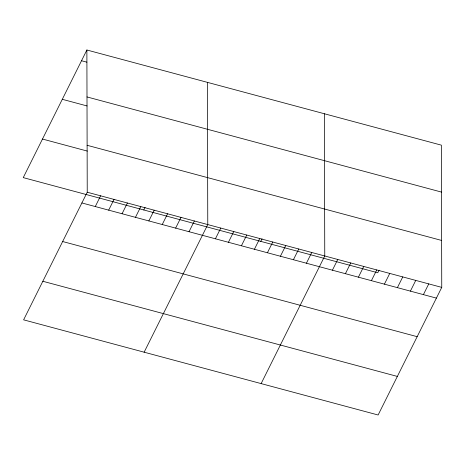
<?xml version="1.0" encoding="UTF-8"?>
<svg xmlns="http://www.w3.org/2000/svg" width="465" height="465" viewBox="0 0 465 465"><rect width="100%" height="100%" fill="white"/><g stroke="black" fill="none" stroke-linecap="round" stroke-linejoin="round"><path stroke-width="0.7" d="M86.879 49.999L87.234 192.225L23.61 319.839L378.121 415.001L441.75 287.382L441.39 145.161L86.879 49.999L23.25 177.618L377.766 272.775L379.045 270.206M95.278 206.547L100.626 195.817M108.671 210.145L114.024 199.415M122.063 213.737L127.416 203.007M135.454 217.335L140.808 206.605M143.784 209.971L145.068 207.402M148.852 220.927L154.2 210.197M162.244 224.525L167.592 213.79M175.636 228.117L180.984 217.388M189.028 231.715L194.376 220.98M144.144 352.197L207.774 224.578L207.413 82.357M215.417 238.795L220.77 228.065M228.42 242.288L233.767 231.553M241.416 245.776L246.77 235.046M254.419 249.263L259.766 238.533M260.772 241.376L262.057 238.801M267.416 252.751L272.763 242.021M280.412 256.244L285.766 245.514M293.415 259.732L298.763 249.002M306.412 263.219L311.759 252.489M261.132 383.596L324.762 255.977L324.401 113.756M332.411 270.2L337.759 259.47M345.408 273.687L350.755 262.957M358.405 277.175L363.758 266.445M371.407 280.668L376.755 269.933M384.404 284.156L389.757 273.426M397.401 287.643L402.754 276.913M410.403 291.131L415.751 280.401M423.4 294.624L428.753 283.894M81.526 60.735L86.885 62.171M86.996 96.935L441.512 192.092M62.298 99.307L87.071 105.956M87.118 145.289L441.634 240.446M42.484 139.047L87.344 151.09M87.234 192.225L441.75 287.382M81.886 202.955L436.403 298.112M62.653 241.527L417.169 336.683M42.838 281.267L397.354 376.423"/></g></svg>
